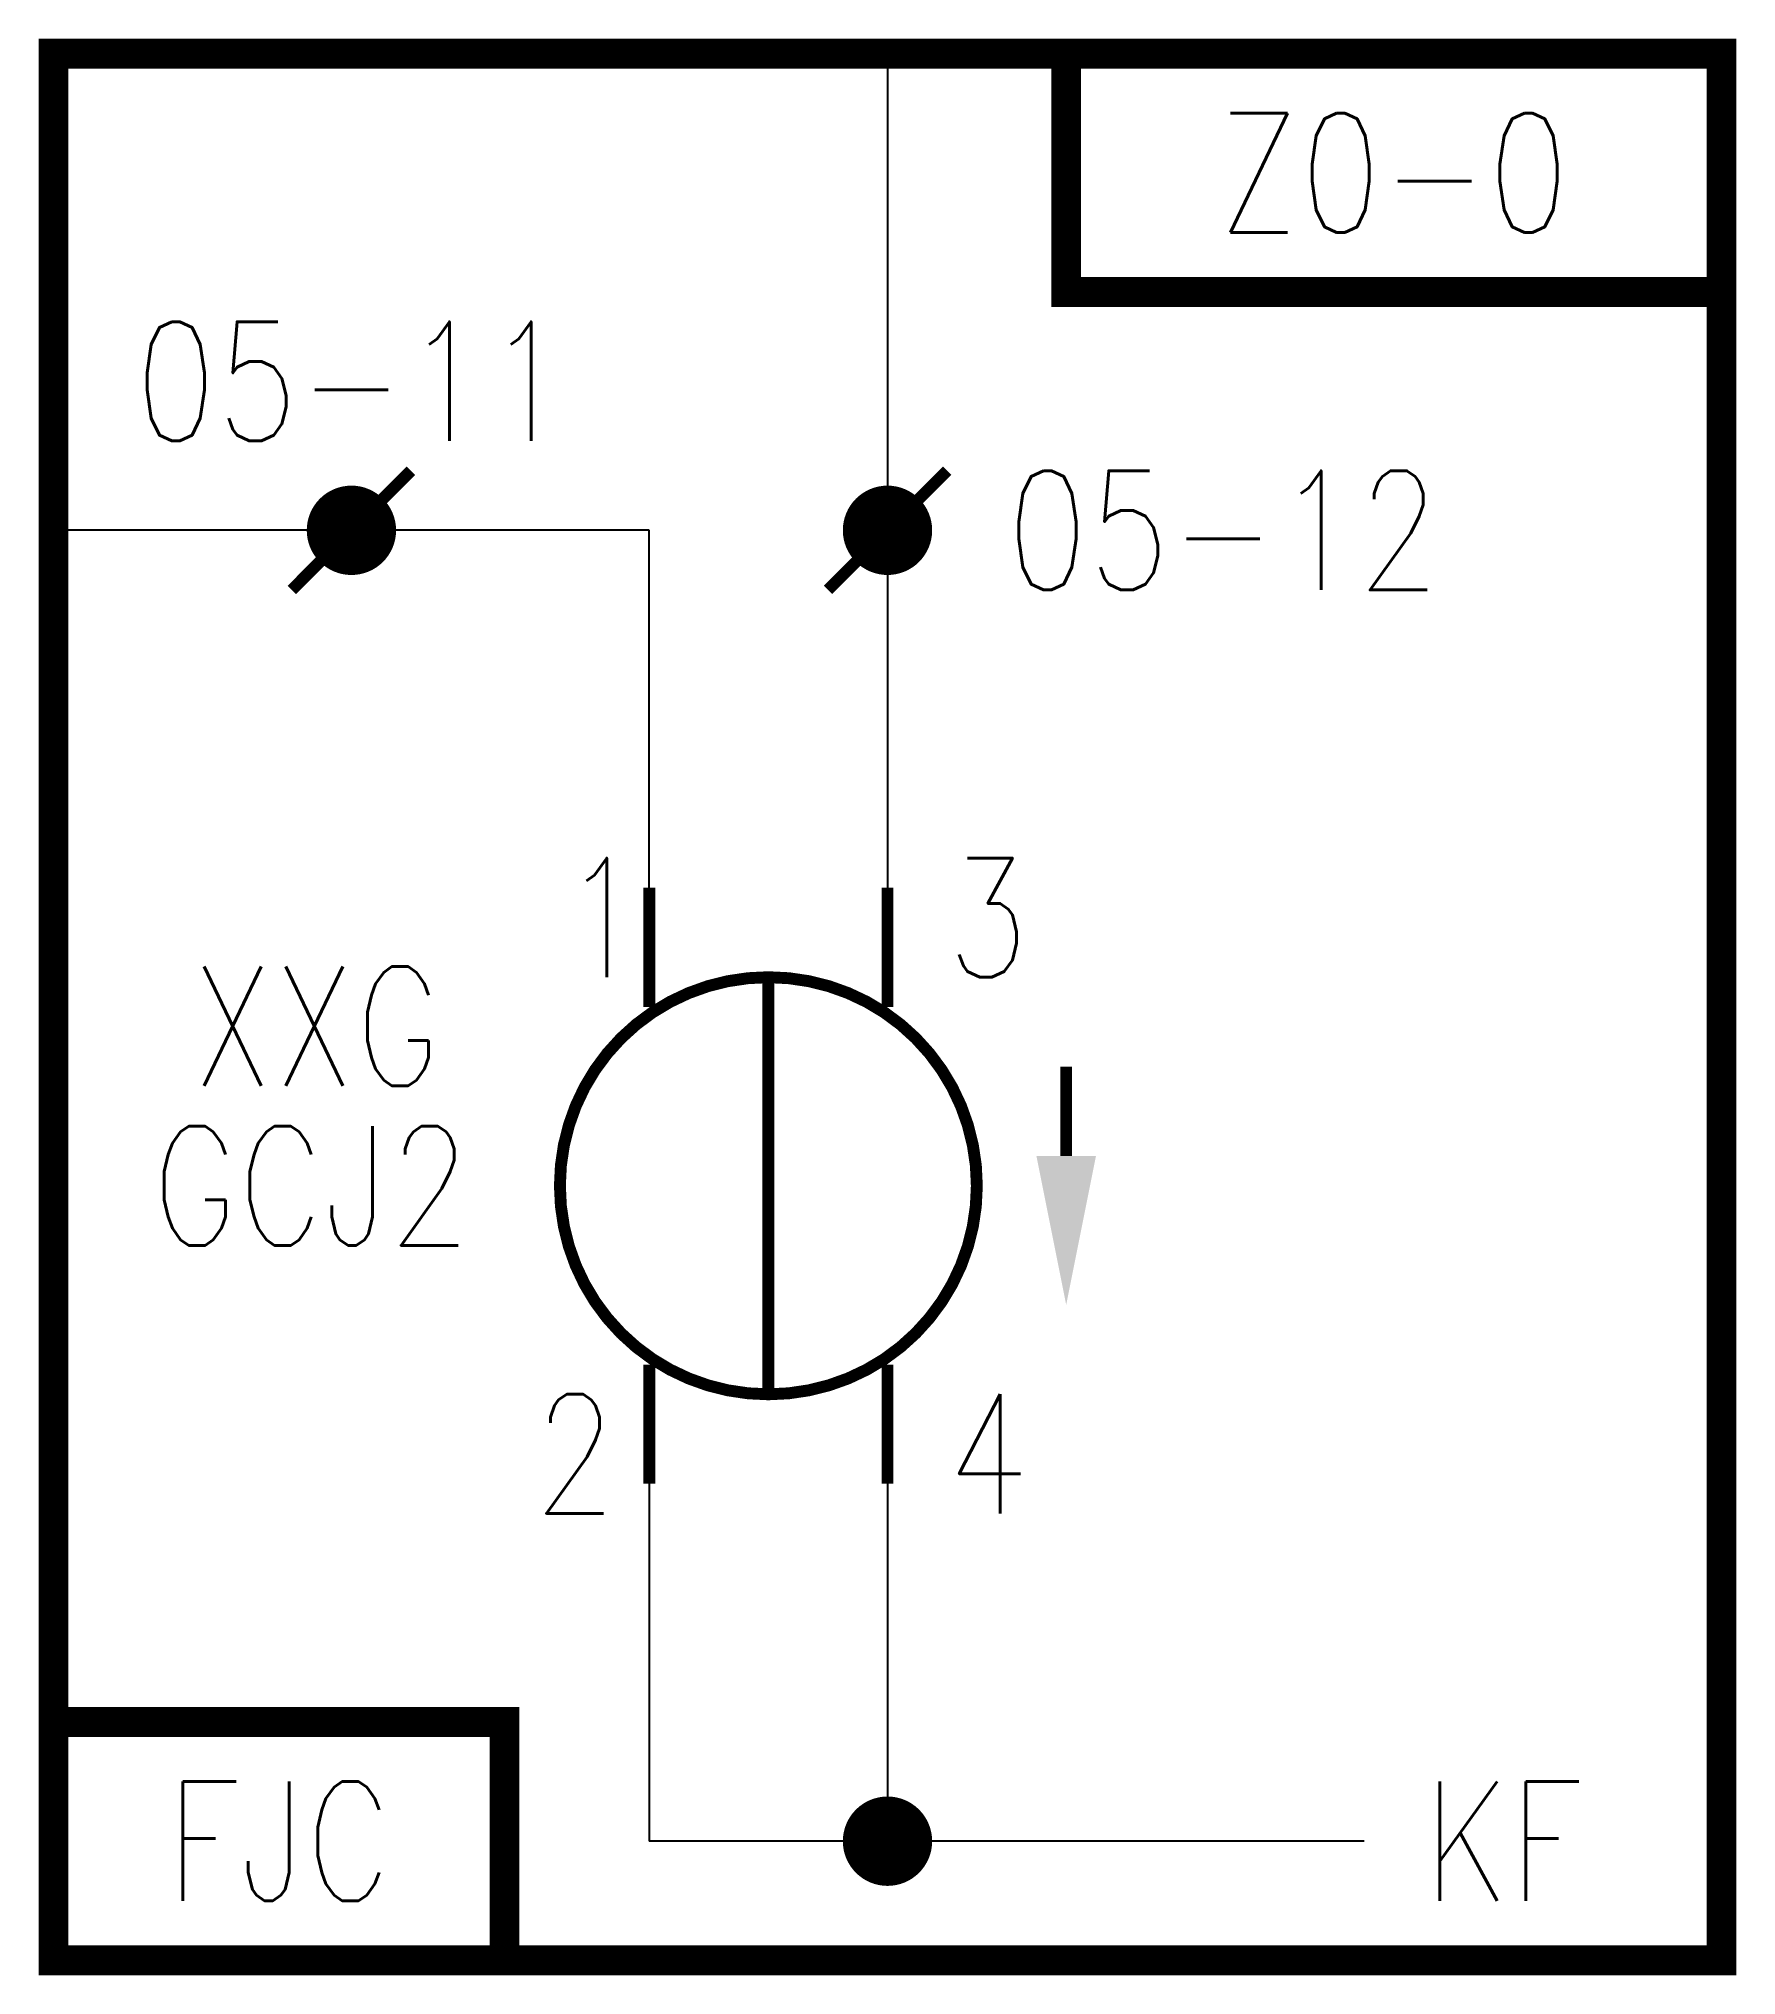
# Model space of a CAD drawing. Header units: millimetres. Extents: x -28.2 to 0.2, y -32.2 to 0.2.
import ezdxf
from ezdxf.enums import TextEntityAlignment as Align

# ---------------------------------------------------------------- set-up
doc = ezdxf.new("R2010")
doc.units = ezdxf.units.MM
doc.linetypes.add('DASHEDX2', pattern=[1.5, 1, -0.5])
doc.layers.add('hide', color=7, linetype='Continuous')
doc.styles.get("Standard").update_dxf_attribs({"font": 'txt.shx', "bigfont": 'hztxt.shx'})

msp = doc.modelspace()

# ---------------------------------------------------------------- linework, layer by layer
at = {"color": 7}
for p, q in [((-14, 0), (-14, -14)), ((-18, -8), (-28, -8)), ((-18, -14), (-18, -8)), ((-18, -24), (-18, -30)), ((-14, -24), (-14, -30)), ((-10, -30), (-18, -30))]:
    msp.add_line(p, q, dxfattribs=at)
for points, const_width in [([(0, -32), (0, 0), (-28, 0), (-28, -32), (0, -32), (0, -32)], 0.5), ([(-11, 0), (-11, -4), (0, -4)], 0.5), ([(-18, -16), (-18, -14)], 0.2), ([(-14, -16), (-14, -14)], 0.2), ([(-16, -22.5), (-16, -15.5)], 0.2), ([(-18, -22), (-18, -24)], 0.2), ([(-14, -22), (-14, -24)], 0.2), ([(-28, -28), (-20.429, -28), (-20.429, -32)], 0.5)]:
    msp.add_lwpolyline(points, dxfattribs=dict(at, const_width=const_width))
at = {"const_width": 0.2}
for points in [[(-24, -9), (-22, -7)], [(-15, -9), (-13, -7)], [(-11, -18.5), (-11, -17)]]:
    msp.add_lwpolyline(points, dxfattribs=at)
at = {"const_width": 0.75}
for points in [[(-23.375, -8, 1), (-22.625, -8, 1)], [(-14.375, -8, 1), (-13.625, -8, 1)], [(-14.375, -30, 1), (-13.625, -30, 1)]]:
    msp.add_lwpolyline(points, format="xyb", close=True, dxfattribs=at)
at = {"color": 7, "const_width": 0.2}
msp.add_lwpolyline([(-16, -22.5, 1), (-16, -15.5, 1)], format="xyb", close=True, dxfattribs=at)
msp.add_lwpolyline([(-6, -30), (-10, -30)])
msp.add_solid([(-10.5, -18.5), (-11.5, -18.5), (-11, -21)])
at = {"layer": 'hide', "color": 7, "linetype": 'DASHEDX2'}
msp.add_lwpolyline([(0, -32), (0, 0), (-28, 0), (-28, -32), (0, -32), (0, -32)], dxfattribs=at)

# ---------------------------------------------------------------- texts
at = {"color": 5, "width": 0.8}
msp.add_text('Z0-0', height=2, dxfattribs=at).set_placement((-5.5, -2), align=Align.MIDDLE)
at = {"color": 3, "width": 0.8}
for s, p in [('05-11', (-23, -6.5)), ('XXG', (-23.589, -17.323))]:
    msp.add_text(s, height=2, dxfattribs=at).set_placement(p, align=Align.CENTER)
msp.add_text('05-12', height=2, dxfattribs=at).set_placement((-12, -8), align=Align.MIDDLE_LEFT)
at = {"color": 7, "width": 0.8}
for s, p in [('1', (-19.467, -15.5)), ('3', (-13, -15.5)), ('2', (-19.933, -24.5)), ('4', (-13, -24.5))]:
    msp.add_text(s, height=2, dxfattribs=at).set_placement(p)
msp.add_text('GCJ2', height=2, dxfattribs=at).set_placement((-21, -20), align=Align.RIGHT)
msp.add_text('FJC', height=2, dxfattribs=at).set_placement((-24.217, -30), align=Align.MIDDLE)
at = {"width": 0.8}
msp.add_text('KF', height=2, dxfattribs=at).set_placement((-5, -30), align=Align.MIDDLE_LEFT)

doc.saveas('drawing.dxf')
